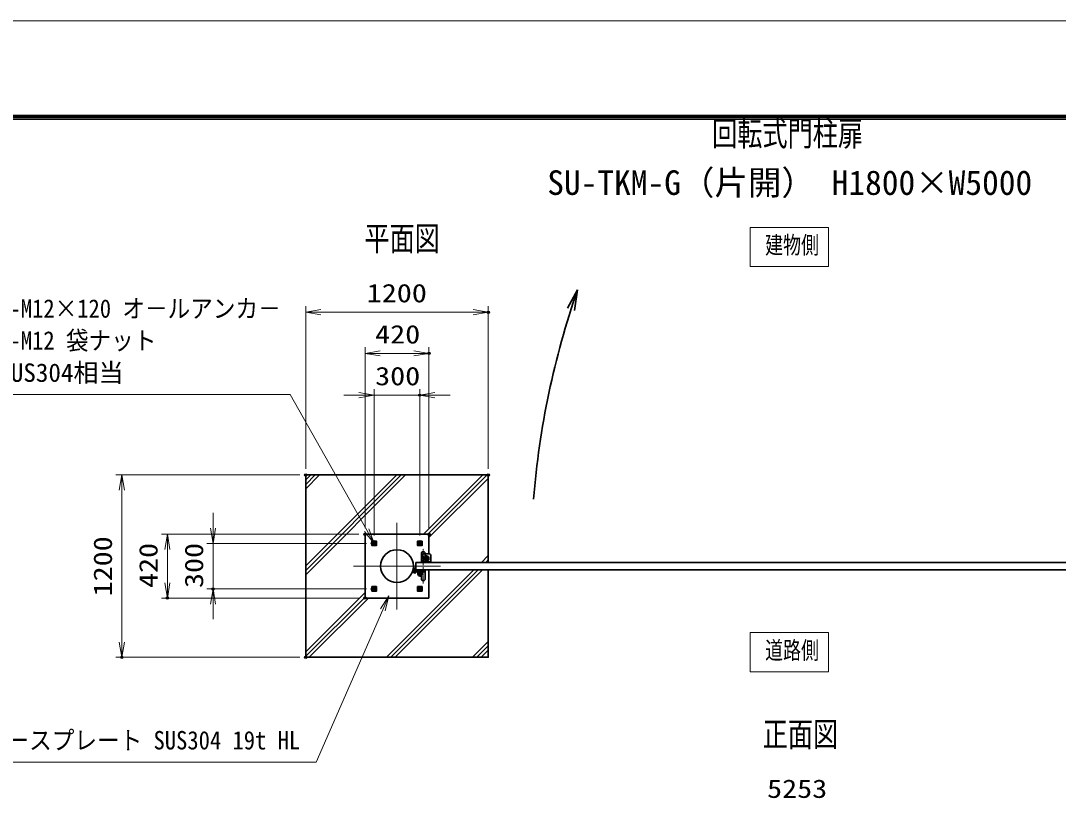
# Model space of a CAD drawing. Units: millimetres at full size. Extents: x -11880 to 11880, y -8400 to 8400.
# Drawn here: x -2740 to 4085, y 3271 to 8400 of the extents above; entities that cross this region are included whole.
import ezdxf
from ezdxf.enums import TextEntityAlignment as Align

# ---------------------------------------------------------------- set-up
doc = ezdxf.new("R2010")
doc.units = ezdxf.units.MM
doc.header["$LTSCALE"] = 30
doc.header["$PDMODE"] = 32
doc.header["$PDSIZE"] = 15
for name, pattern in [('DASHED', [7.5, 6, -1.5]), ('USER1', [18, 12, -1.5, 3, -1.5]), ('USER2', [9, 6, -0.75, 1.5, -0.75])]:
    doc.linetypes.add(name, pattern=pattern)
for name, color, linetype, lineweight in [('0-0_D-TTL', 7, 'Continuous', 18), ('0-1_外形線', 7, 'Continuous', 35), ('0-2_軸線', 200, 'USER1', 15), ('0-3_細線', 2, 'Continuous', 35), ('0-4_寸法線', 4, 'Continuous', 18), ('0-5_0', 7, 'Continuous', 18), ('0-7_隠れ線', 140, 'DASHED', 18), ('0-D_ハッチング', 253, 'Continuous', 13), ('0-E_AM_0N', 7, 'Continuous', 50), ('0-F_AM_4N', 4, 'Continuous', 25), ('1-0_AM_7N', 6, 'USER2', 18)]:
    doc.layers.add(name, color=color, linetype=linetype, lineweight=lineweight)
for name, color, linetype in [('0-6_Defpoints', 7, 'Continuous'), ('0-9_文字3', 254, 'Continuous'), ('0-C_文字', 254, 'Continuous')]:
    doc.layers.add(name, color=color, linetype=linetype)
doc.styles.add('ＭＳ ゴシック', font='')
doc.styles.get('ＭＳ ゴシック').set_extended_font_data('MS Gothic')

# ---------------------------------------------------------------- blocks, each defined once
blk = doc.blocks.new('A$C4093506B')
at = {"layer": '0-1_外形線'}
for p, q in [((-373.3, 0), (376.7, 0)), ((-373.3, -1755), (-373.3, 0)), ((376.7, -1755), (376.7, 0))]:
    blk.add_line(p, q, dxfattribs=at)
blk.add_arc((1.7, -1755), 375, 180, 0, dxfattribs=at)
at = {"layer": '0-2_軸線', "linetype": 'USER2'}
blk.add_line((1.7, 532.5), (1.7, -2662.5), dxfattribs=at)
blk = doc.blocks.new('A$C031A601E')
at = {"layer": '0-1_外形線'}
for p, q in [((-914.7, 739.2), (-914.7, -610.8)), ((-614.7, -910.8), (585.3, -910.8))]:
    blk.add_line(p, q, dxfattribs=at)
blk.add_lwpolyline([(885.3, -610.8), (885.3, 739.2), (-914.7, 739.2)], dxfattribs=at)
for centre, start, end in [((-614.7, -610.8), 180, 270), ((585.3, -610.8), 270, 0)]:
    blk.add_arc(centre, 300, start, end, dxfattribs=at)
at = {"layer": '0-2_軸線'}
for q in [(-14.7, 645.4), (-670.9, -10.8), (641.6, -10.8), (-14.7, -667.1)]:
    blk.add_line((-14.7, -10.8), q, dxfattribs=at)
at = {"layer": '0-3_細線'}
blk.add_circle((-14.7, -10.8), 525, dxfattribs=at)
at = {"layer": '0-7_隠れ線', "linetype": 'Continuous'}
blk.add_line((-914.7, 589.2), (885.3, 589.2), dxfattribs=at)
at = {"layer": '0-7_隠れ線'}
for radius in [420, 315, 285]:
    blk.add_circle((-14.7, -10.8), radius, dxfattribs=at)
blk = doc.blocks.new('_Open')
at = {"layer": '0-5_0', "color": 4}
blk.add_line((-30, 5), (0, 0), dxfattribs=at)
blk.add_lwpolyline([(-30, -5), (0, 0), (-30, 0)], dxfattribs=at)
blk = doc.blocks.new('davdavdavav')
at = {"layer": '0-2_軸線'}
for p, q in [((0, 0), (-269.5, 0)), ((0, 0), (0, 269.5)), ((0, 0), (0, -269.5)), ((0, 0), (269.5, 0)), ((1050.1, -330), (1050.1, 266.4)), ((1050.1, -330), (453.7, -330)), ((1050.1, -330), (1050.1, -926.4)), ((1050.1, -330), (1646.5, -330))]:
    blk.add_line(p, q, dxfattribs=at)
at = {"layer": '0-3_細線'}
for p, q in [((-486.2, 0), (-270, 0)), ((-451.9, 90), (-270, 90)), ((-270, 90), (-270, 900)), ((-90, 900), (-270, 900)), ((-180, 0), (-180, 900)), ((-90, 900), (-90, 155.9)), ((1800.1, 180), (0, 180)), ((155.9, 90), (1800.1, 90)), ((300.1, 450), (300.1, 330)), ((300.1, 330), (1800.1, 330)), ((630.1, -330), (630.1, 0)), ((630.1, 0), (1470.1, 0)), ((675.1, 330), (675.1, 180)), ((675.1, 180), (1425.1, 180)), ((870.1, 0), (870.1, 180)), ((1230.1, 0), (1230.1, 180)), ((1425.1, 180), (1425.1, 330)), ((1470.1, 0), (1470.1, -330)), ((1800.1, 330), (1800.1, 450)), ((1800.1, 180), (1950, 143)), ((1926.7, 56.1), (1800.1, 90)), ((1950, 143), (1926.7, 56.1)), ((848.9, -150), (1251.3, -150))]:
    blk.add_line(p, q, dxfattribs=at)
blk.add_circle((0, 0), 180, dxfattribs=at)
blk.add_circle((0, 0), 180, dxfattribs=at)
for centre, radius, start, end in [((-270, 90), 90, 270, 0), ((1050.1, -330), 420, 180, 0), ((1050.1, -330), 270, 138.18969, 41.81031)]:
    blk.add_arc(centre, radius, start, end, dxfattribs=at)
blk = doc.blocks.new('U319')
at = {"layer": '0-E_AM_0N'}
blk.add_lwpolyline([(19737074.1, 80459214), (19737344.1, 80459058.2), (19737614.1, 80459214), (19737614.1, 80459525.8), (19737344.1, 80459681.7), (19737074.1, 80459525.8)], close=True, dxfattribs=at)
for radius in [270, 151.6]:
    blk.add_circle((19737344.1, 80459369.9), radius, dxfattribs=at)
at = {"layer": '0-F_AM_4N'}
blk.add_arc((19737344.1, 80459369.9), 180, 260, 170, dxfattribs=at)
at = {"layer": '1-0_AM_7N'}
for p, q in [((19737344.1, 80459712.9), (19737344.1, 80459027)), ((19737001.2, 80459369.9), (19737687, 80459369.9))]:
    blk.add_line(p, q, dxfattribs=at)
blk = doc.blocks.new('U320')
at = {"layer": '0-E_AM_0N'}
blk.add_lwpolyline([(19728614.1, 80459214), (19728344.1, 80459058.2), (19728074.1, 80459214), (19728074.1, 80459525.8), (19728344.1, 80459681.7), (19728614.1, 80459525.8)], close=True, dxfattribs=at)
for radius in [270, 151.6]:
    blk.add_circle((19728344.1, 80459369.9), radius, dxfattribs=at)
at = {"layer": '0-F_AM_4N'}
blk.add_arc((19728344.1, 80459369.9), 180, 10, 280, dxfattribs=at)
at = {"layer": '1-0_AM_7N'}
for p, q in [((19728344.1, 80459712.9), (19728344.1, 80459027)), ((19728687, 80459369.9), (19728001.2, 80459369.9))]:
    blk.add_line(p, q, dxfattribs=at)
blk = doc.blocks.new('U321')
at = {"layer": '0-E_AM_0N'}
blk.add_lwpolyline([(19728614.1, 80450525.8), (19728344.1, 80450681.7), (19728074.1, 80450525.8), (19728074.1, 80450214), (19728344.1, 80450058.2), (19728614.1, 80450214)], close=True, dxfattribs=at)
for radius in [270, 151.6]:
    blk.add_circle((19728344.1, 80450369.9), radius, dxfattribs=at)
at = {"layer": '0-F_AM_4N'}
blk.add_arc((19728344.1, 80450369.9), 180, 80, 350, dxfattribs=at)
at = {"layer": '1-0_AM_7N'}
for p, q in [((19728687, 80450369.9), (19728001.2, 80450369.9)), ((19728344.1, 80450027), (19728344.1, 80450712.9))]:
    blk.add_line(p, q, dxfattribs=at)
blk = doc.blocks.new('S310')
at = {"layer": '0-4_寸法線'}
for points in [[(19652178.7, 80416200.5), (19716887.5, 80416200.5), (19730046.7, 80446281.8), (19731249, 80449030.3)], [(19730504.8, 80446081.4), (19731249, 80449030.3), (19729588.6, 80446482.2)]]:
    blk.add_lwpolyline(points, dxfattribs=at)
at = {"layer": '0-4_寸法線', "color": 254, "style": 'ＭＳ ゴシック', "width": 0.9}
blk.add_text('ベースプレート SUS304 19t HL', height=3637, dxfattribs=at).set_placement((19651314.7, 80417601.1), align=Align.BOTTOM_LEFT)
blk = doc.blocks.new('S311')
at = {"layer": '0-4_寸法線'}
for points in [[(19654583.7, 80488760.8), (19711746.9, 80488760.8), (19726868.9, 80461982.2), (19728344.1, 80459369.9)], [(19726433.6, 80461736.3), (19728344.1, 80459369.9), (19727304.3, 80462228)]]:
    blk.add_lwpolyline(points, dxfattribs=at)
at = {"layer": '0-4_寸法線', "color": 254, "style": 'ＭＳ ゴシック', "width": 0.9}
for s, p in [('4-M12×120 オ－ルアンカ－', (19654151.7, 80502823)), ('4-M12 袋ナット', (19654151.7, 80496523))]:
    blk.add_text(s, height=3637, dxfattribs=at).set_placement(p, align=Align.BOTTOM_LEFT)
at = {"layer": '0-4_寸法線', "color": 254, "style": 'ＭＳ ゴシック'}
blk.add_text('SUS304相当', height=3637, dxfattribs=at).set_placement((19654151.7, 80490161.4), align=Align.BOTTOM_LEFT)
blk = doc.blocks.new('U322')
at = {"layer": '0-E_AM_0N'}
blk.add_lwpolyline([(19737074.1, 80450525.8), (19737344.1, 80450681.7), (19737614.1, 80450525.8), (19737614.1, 80450214), (19737344.1, 80450058.2), (19737074.1, 80450214)], close=True, dxfattribs=at)
for radius in [270, 151.6]:
    blk.add_circle((19737344.1, 80450369.9), radius, dxfattribs=at)
at = {"layer": '0-F_AM_4N'}
blk.add_arc((19737344.1, 80450369.9), 180, 190, 100, dxfattribs=at)
at = {"layer": '1-0_AM_7N'}
for p, q in [((19737001.2, 80450369.9), (19737687, 80450369.9)), ((19737344.1, 80450027), (19737344.1, 80450712.9))]:
    blk.add_line(p, q, dxfattribs=at)

msp = doc.modelspace()

# ---------------------------------------------------------------- linework, layer by layer
at = {"layer": '0-0_D-TTL'}
for points in [[(-11880, -8400), (11880, -8400), (11880, 8400), (-11880, 8400)], [(-11116.29, 7779.43), (11116.29, 7779.43), (11116.29, -7777.71), (-11116.29, -7777.71)], [(-11109.21, 7772.36), (11109.21, 7772.36), (11109.21, -7770.64), (-11109.21, -7770.64)], [(-11102.14, 7765.29), (11102.14, 7765.29), (11102.14, -7763.57), (-11102.14, -7763.57)], [(-11095.07, 7758.21), (11095.07, 7758.21), (11095.07, -7756.5), (-11095.07, -7756.5)], [(-11088, 7751.14), (11088, 7751.14), (11088, -7749.43), (-11088, -7749.43)]]:
    msp.add_lwpolyline(points, close=True, dxfattribs=at)
at = {"layer": '0-1_外形線'}
for p, q in [((-474.96, 5021.26), (-54.96, 5021.26)), ((-474.96, 4601.26), (-474.96, 5021.26)), ((-54.96, 5021.26), (-54.96, 4891.26)), ((-54.96, 4786.26), (-54.96, 4601.26)), ((-54.96, 4601.26), (-474.96, 4601.26))]:
    msp.add_line(p, q, dxfattribs=at)
for points in [[(-864.96, 5411.26), (335.04, 5411.26), (335.04, 4836.26)], [(335.04, 4786.26), (335.04, 4211.26), (-864.96, 4211.26), (-864.96, 5411.26)]]:
    msp.add_lwpolyline(points, dxfattribs=at)
for points in [[(-429.96, 4976.26), (-399.96, 4976.26), (-399.96, 4946.26), (-429.96, 4946.26)], [(-99.96, 4976.26), (-129.96, 4976.26), (-129.96, 4946.26), (-99.96, 4946.26)], [(-141.96, 4836.26), (4858.04, 4836.26), (4858.04, 4786.26), (-141.96, 4786.26)], [(-429.96, 4646.26), (-399.96, 4646.26), (-399.96, 4676.26), (-429.96, 4676.26)], [(-99.96, 4646.26), (-129.96, 4646.26), (-129.96, 4676.26), (-99.96, 4676.26)]]:
    msp.add_lwpolyline(points, close=True, dxfattribs=at)
for centre, radius in [((-264.96, 4811.26), 108.15), ((-71.96, 4861.26), 12.5)]:
    msp.add_circle(centre, radius, dxfattribs=at)
at = {"layer": '0-2_軸線'}
for p, q in [((-264.96, 4811.26), (-264.96, 5096.67)), ((-71.96, 4861.26), (-85.71, 4861.26)), ((-71.96, 4861.26), (-71.96, 4875.01)), ((-71.96, 4861.26), (-58.21, 4861.26)), ((-71.96, 4861.26), (-71.96, 4847.51)), ((-264.96, 4811.26), (-550.36, 4811.26)), ((-264.96, 4811.26), (20.44, 4811.26)), ((-264.96, 4811.26), (-264.96, 4525.86))]:
    msp.add_line(p, q, dxfattribs=at)
at = {"layer": '0-3_細線'}
for q in [(855.79, 6507.96), (902.46, 6494.46)]:
    msp.add_line((923.49, 6629.14), q, dxfattribs=at)
msp.add_arc((6072.08, 4825.73), 5455.3, 160.69606, 175.52715, dxfattribs=at)
at = {"layer": '0-4_寸法線'}
for p, q in [((-864.96, 5451.26), (-864.96, 6522.2)), ((335.04, 5451.26), (335.04, 6522.2)), ((-864.96, 6482.2), (335.04, 6482.2)), ((-474.96, 5061.26), (-474.96, 6251.26)), ((-474.96, 6211.26), (-54.96, 6211.26)), ((-54.96, 5061.26), (-54.96, 6251.26)), ((-414.96, 5012.69), (-414.96, 5976.35)), ((-114.96, 5012.69), (-114.96, 5976.35)), ((-514.96, 5936.35), (-614.96, 5936.35)), ((-414.96, 5936.35), (-114.96, 5936.35)), ((-14.96, 5936.35), (85.04, 5936.35)), ((-904.96, 5411.26), (-2115.01, 5411.26)), ((-2075.01, 5411.26), (-2075.01, 4211.26)), ((-1475.01, 5061.26), (-1475.01, 5161.26)), ((-514.96, 5021.26), (-1815.01, 5021.26)), ((-1775.01, 5021.26), (-1775.01, 4601.26)), ((-466.39, 4961.26), (-1515.01, 4961.26)), ((-1475.01, 4961.26), (-1475.01, 4661.26)), ((-466.39, 4661.26), (-1515.01, 4661.26)), ((-514.96, 4601.26), (-1815.01, 4601.26)), ((-1475.01, 4561.26), (-1475.01, 4461.26)), ((-904.96, 4211.26), (-2115.01, 4211.26))]:
    msp.add_line(p, q, dxfattribs=at)
for points in [[(2059.29, 6783.39), (2574.56, 6783.39), (2574.56, 7040.47), (2059.29, 7040.47)], [(2059.29, 4116.64), (2574.56, 4116.64), (2574.56, 4373.72), (2059.29, 4373.72)]]:
    msp.add_lwpolyline(points, close=True, dxfattribs=at)
at = {"layer": '0-6_Defpoints'}
for p in [(335.04, 6482.2), (-54.96, 6211.26), (-114.96, 5936.35), (-864.96, 5411.26), (-864.96, 5411.26), (335.04, 5411.26), (-474.96, 5021.26), (-474.96, 5021.26), (-54.96, 5021.26), (-426.39, 4961.26), (-414.96, 4972.69), (-114.96, 4972.69), (-1475.01, 4661.26), (-426.39, 4661.26), (-1775.01, 4601.26), (-474.96, 4601.26), (-2075.01, 4211.26), (-864.96, 4211.26)]:
    msp.add_point(p, dxfattribs=at)
at = {"layer": '0-7_隠れ線'}
for centre in [(-414.96, 4961.26), (-114.96, 4961.26), (-414.96, 4661.26), (-114.96, 4661.26)]:
    msp.add_circle(centre, 10, dxfattribs=at)
at = {"layer": '0-D_ハッチング'}
for p, q in [((-864.96, 5378.24), (-831.94, 5411.26)), ((-864.96, 4812.56), (-266.26, 5411.26)), ((-864.96, 5349.24), (-802.94, 5411.26)), ((-864.96, 4783.56), (-237.26, 5411.26)), ((-864.96, 5320.24), (-773.94, 5411.26)), ((-864.96, 4754.56), (-208.26, 5411.26)), ((-90.57, 5021.26), (299.43, 5411.26)), ((-61.57, 5021.26), (328.43, 5411.26)), ((-54.96, 4998.87), (335.04, 5388.87)), ((290.12, 4836.26), (335.04, 4881.19)), ((319.12, 4836.26), (335.04, 4852.19)), ((-334.88, 4211.26), (240.12, 4786.26)), ((-305.88, 4211.26), (269.12, 4786.26)), ((-276.88, 4211.26), (298.12, 4786.26)), ((-864.96, 4246.87), (-474.96, 4636.87)), ((-864.96, 4217.87), (-474.96, 4607.87)), ((-842.57, 4211.26), (-452.57, 4601.26)), ((230.8, 4211.26), (335.04, 4315.5)), ((259.8, 4211.26), (335.04, 4286.5)), ((288.8, 4211.26), (335.04, 4257.5))]:
    msp.add_line(p, q, dxfattribs=at)

# ---------------------------------------------------------------- block references
at = {"layer": '0-1_外形線', "yscale": 0.03333333, "rotation": 180}
for name, p, xscale in [('A$C4093506B', (-92.02, 4836.26), -0.03333333), ('A$C031A601E', (-72.45, 4860.9), 0.03333333)]:
    msp.add_blockref(name, p, dxfattribs=dict(at, xscale=xscale))
at = {"layer": '0-1_外形線', "xscale": 0.03333333, "yscale": 0.03333333}
for name, p in [('davdavdavav', (-148.27, 4771.26)), ('A$C4093506B', (-92.02, 4786.26))]:
    msp.add_blockref(name, p, dxfattribs=at)
at = {"layer": '0-4_寸法線'}
for name, p, xscale, yscale in [('S311', (-658026.43, -2677017.73), 0.03333333, 0.03333333), ('_Open', (335.04, 6482.2), 3.333333, 3.333333), ('_Open', (-54.96, 6211.26), 3.333333, 3.333333), ('_Open', (-414.96, 5936.35), 3.333333, 3.333333), ('S310', (-658026.43, -2677017.73), 0.03333333, 0.03333333)]:
    msp.add_blockref(name, p, dxfattribs=dict(at, xscale=xscale, yscale=yscale))
at = {"layer": '0-4_寸法線', "xscale": 3.333333, "yscale": 3.333333}
for p, rotation in [((-864.96, 6482.2), 180), ((-474.96, 6211.26), 180), ((-114.96, 5936.35), 180), ((-2075.01, 5411.26), 90), ((-1475.01, 4961.26), 270), ((-1775.01, 5021.26), 90), ((-1775.01, 4601.26), 270), ((-1475.01, 4661.26), 90), ((-2075.01, 4211.26), 270)]:
    msp.add_blockref('_Open', p, dxfattribs=dict(at, rotation=rotation))
at = {"layer": '0-E_AM_0N', "xscale": 0.03333333, "yscale": 0.03333333}
for name in ['U320', 'U319', 'U321', 'U322']:
    msp.add_blockref(name, (-658026.43, -2677017.73), dxfattribs=at)

# ---------------------------------------------------------------- texts
at = {"layer": '0-1_外形線', "style": 'ＭＳ ゴシック', "width": 0.75}
for s, p in [('建物側', (2156.88, 6832.11)), ('道路側', (2156.88, 4165.35))]:
    msp.add_text(s, height=115.5, dxfattribs=at).set_placement(p, align=Align.BOTTOM_LEFT)
at = {"layer": '0-4_寸法線', "color": 254, "style": 'ＭＳ ゴシック', "width": 1.2}
for s, p in [('1200', (-464.16, 6510.88)), ('420', (-408.96, 6239.95)), ('300', (-408.96, 5965.03)), ('5253', (2169.54, 3249.89))]:
    msp.add_text(s, height=121.2, dxfattribs=at).set_placement(p, align=Align.BOTTOM_LEFT)
for s, p in [('1200', (-2103.7, 4612.06)), ('420', (-1803.7, 4667.26)), ('300', (-1503.7, 4667.26))]:
    msp.add_text(s, height=121.2, rotation=90, dxfattribs=at).set_placement(p, align=Align.BOTTOM_LEFT)
at = {"layer": '0-9_文字3', "style": 'ＭＳ ゴシック', "width": 0.75}
msp.add_text('回転式門柱扉', height=161.7, dxfattribs=at).set_placement((1807.86, 7528.43), align=Align.BOTTOM_LEFT)
at = {"layer": '0-9_文字3', "style": 'ＭＳ ゴシック'}
msp.add_text('SU-TKM-G（片開） H1800×W5000', height=161.6, dxfattribs=at).set_placement((723.44, 7205.46), align=Align.BOTTOM_LEFT)
at = {"layer": '0-C_文字', "style": 'ＭＳ ゴシック', "width": 0.75}
for s, p in [('平面図', (-479.22, 6837.71)), ('正面図', (2140.69, 3575.76))]:
    msp.add_text(s, height=161.7, dxfattribs=at).set_placement(p, align=Align.BOTTOM_LEFT)

doc.saveas('drawing.dxf')
